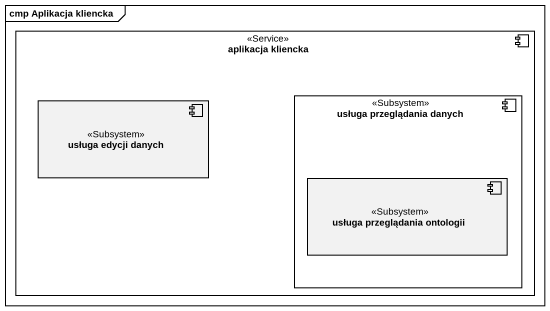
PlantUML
@startuml
mainframe cmp Aplikacja kliencka
component "aplikacja kliencka" as aplikacja_kliencka <<Service>> {
  component "usługa edycji danych" as usługa_edycji_danych <<Subsystem>>
  component "usługa przeglądania danych" as usługa_przeglądania_danych <<Subsystem>> {
    component "usługa przeglądania ontologii" as usługa_przeglądania <<Subsystem>>
  }
}
@enduml
